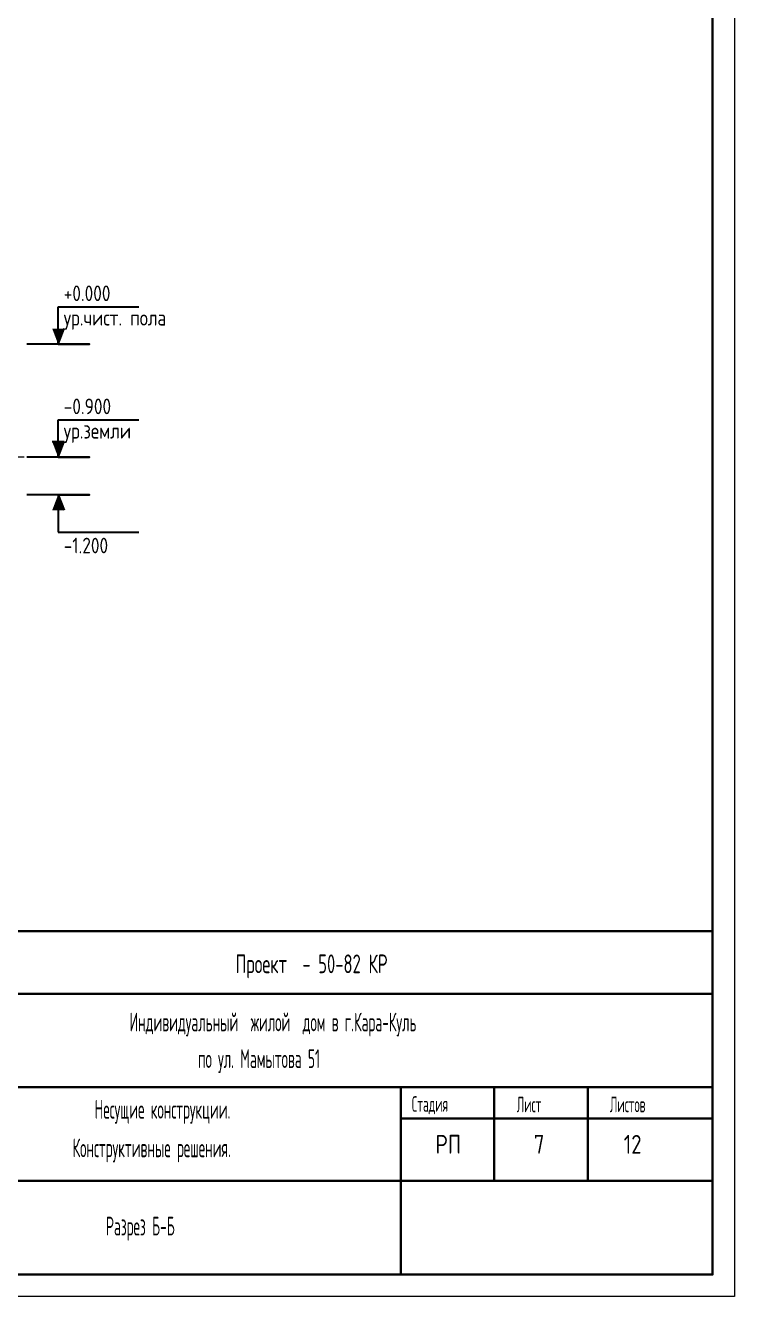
# Model space of a CAD drawing. Header units: millimetres. Extents: x 306212 to 393045, y -154783 to -111932.
# Drawn here: x 387360 to 393045, y -154783 to -144597 of the extents above; entities that cross this region are included whole.
import ezdxf
from ezdxf.enums import TextEntityAlignment as Align

# ---------------------------------------------------------------- set-up
doc = ezdxf.new("R2010")
doc.units = ezdxf.units.MM
doc.linetypes.add('CENTER2', pattern=[1.125, 0.75, -0.125, 0.125, -0.125])
for name, color, linetype in [('0 duvar', 2, 'Continuous'), ('AKS', 252, 'CENTER2'), ('ANTET', 7, 'Continuous')]:
    doc.layers.add(name, color=color, linetype=linetype)
for name, color, linetype, lineweight in [('ahsap', 222, 'Continuous', 13), ('OLCU', 7, 'Continuous', 13), ('YAZI-TURKCE', 5, 'Continuous', 13)]:
    doc.layers.add(name, color=color, linetype=linetype, lineweight=lineweight)
doc.styles.add('GOST 2.304', font='CS_Gost2304.shx')
doc.styles.add('SPDS', font='SPDS.shx')

# ---------------------------------------------------------------- blocks, each defined once
blk = doc.blocks.new('Стрелка отметки')
at = {"layer": 'YAZI-TURKCE', "linetype": 'Continuous', "lineweight": 25, "ltscale": 50}
h = blk.add_hatch(color=256, dxfattribs=at)
h.paths.add_polyline_path([(332383, -147932), (332335, -147932), (332379, -148047), (332383, -148047)])
h.paths.add_polyline_path([(332431, -147932), (332383, -147932), (332383, -148047), (332387, -148047)])
for p, q in [((332383, -147757), (333031, -147757)), ((332383, -148057), (332383, -147757)), ((332383, -148057), (332431, -147932))]:
    blk.add_line(p, q, dxfattribs=at)
blk.add_lwpolyline([(332383, -148057), (332633, -148057), (332133, -148057)], dxfattribs=at)

msp = doc.modelspace()

# ---------------------------------------------------------------- linework, layer by layer
at = {"layer": '0 duvar', "color": 7, "lineweight": 30, "ltscale": 0.071429}
for p, q in [((383618.1, -151856), (392868.1, -151856)), ((392868.1, -154606), (392868.1, -151856)), ((386868.1, -152356), (392868.1, -152356)), ((386868.1, -153106), (392868.1, -153106)), ((390368.1, -154606), (390368.1, -153106)), ((390368.1, -153106), (390368.1, -154606)), ((391118.1, -153106), (391118.1, -153856)), ((391868.1, -153106), (391868.1, -153856)), ((390368.1, -153356), (392868.1, -153356)), ((386868.1, -153856), (392868.1, -153856)), ((383618.1, -154606), (392868.1, -154606))]:
    msp.add_line(p, q, dxfattribs=at)
msp.add_lwpolyline([(366140.8, -134608.8), (392868.1, -134608.8), (392868.1, -154606), (366140.8, -154606)], close=True, dxfattribs=at)
at = {"layer": 'AKS', "lineweight": 5, "ltscale": 500}
msp.add_line((387786.6, -148057.4), (373211.6, -148057.4), dxfattribs=at)
at = {"layer": 'OLCU', "linetype": 'Continuous', "ltscale": 50}
msp.add_lwpolyline([(365433.7, -134432.1), (393044.8, -134432.1), (393044.8, -154782.7), (365433.7, -154782.7)], close=True, dxfattribs=at)
at = {"layer": 'YAZI-TURKCE', "linetype": 'Continuous', "lineweight": 25, "ltscale": 50}
msp.add_line((387573.8, -147931.6), (387670.5, -147931.6), dxfattribs=at)

# ---------------------------------------------------------------- block references
at = {"layer": 'ahsap'}
for p in [(55239.2, 906), (55239.2, 0)]:
    msp.add_blockref('Стрелка отметки', p, dxfattribs=at)
at = {"layer": 'ahsap', "xscale": -1, "rotation": 180}
msp.add_blockref('Стрелка отметки', (55239.2, -296414.8), dxfattribs=at)

# ---------------------------------------------------------------- texts
at = {"layer": '0 duvar', "color": 0, "ltscale": 0.071429, "style": 'SPDS'}
for s, height, width, p in [('Проект  - 50-82 КР', 150, 0.8, (389044.7, -152191.5)), ('Индивидуальный  жилой  дом в г.Кара-Куль', 150, 0.65, (388194.6, -152657.8)), ('по ул. Мамытова 51', 150, 0.65, (388743.2, -152951.6)), ('Стадия', 125, 0.65, (390457.4, -153302.3)), ('Лист', 125, 0.65, (391298.5, -153306)), ('Листов', 125, 0.65, (392045.4, -153306)), ('Несущие конструкции.', 150, 0.65, (387914.7, -153357.3)), ('Конструктивные решения.', 150, 0.65, (387738.4, -153666.1)), ('Разрез Б-Б', 150, 0.65, (388005, -154293.1))]:
    msp.add_text(s, height=height, dxfattribs=dict(at, width=width)).set_placement(p)
at = {"layer": 'ANTET', "color": 2, "style": 'SPDS'}
for s, p in [('РП', (390749.9, -153637.5)), ('7', (391477.7, -153637.5)), ('12', (392227.7, -153637.5))]:
    msp.add_text(s, height=150, dxfattribs=at).set_placement(p, align=Align.CENTER)
at = {"layer": 'YAZI-TURKCE', "linetype": 'Continuous', "lineweight": 25, "ltscale": 50, "style": 'GOST 2.304'}
for s, p in [('+0.000', (387667.2, -146806.4)), ('ур.чист. пола', (387667.2, -147002.2)), ('-0.900', (387667.2, -147712.4)), ('ур.земли', (387667.2, -147908.2)), ('-1.200', (387667.2, -148827.4))]:
    msp.add_text(s, height=125, dxfattribs=at).set_placement(p)

doc.saveas('drawing.dxf')
